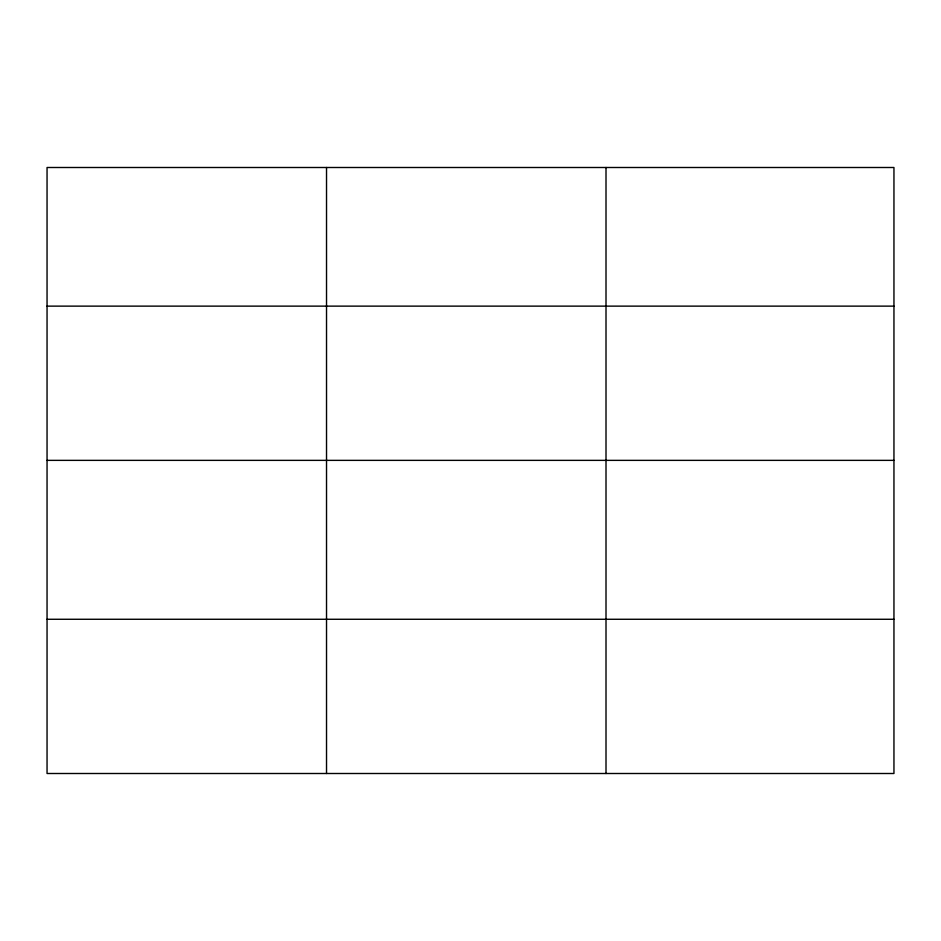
<?xml version="1.0" encoding="UTF-8"?>
<svg xmlns="http://www.w3.org/2000/svg" width="941" height="941" viewBox="0 0 941 941"><rect width="100%" height="100%" fill="white"/><g stroke="black" fill="none" stroke-linecap="round" stroke-linejoin="round"><path stroke-width="1.41" d="M893.95 460.361L893.95 167.498L47.05 167.498L47.05 773.502L893.95 773.502L893.95 460.361L47.05 460.361M47.05 306.131L893.95 306.131M47.05 619.272L893.95 619.272M606.004 167.498L606.004 773.502M326.527 167.498L326.527 773.502"/></g></svg>
